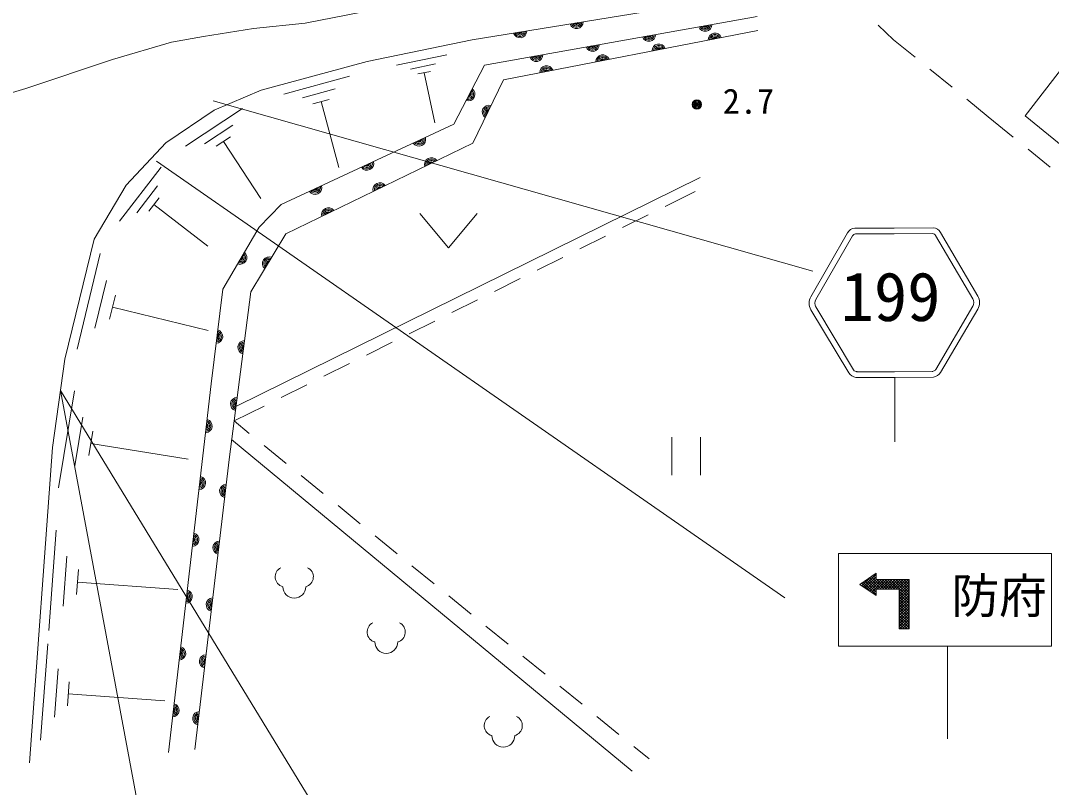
# Model space of a CAD drawing. Units: millimetres, scale not verified. Extents: x 40000 to 680000, y 20000 to 380000.
# Drawn here: x 312054 to 366111, y 240105 to 280310 of the extents above; entities that cross this region are included whole.
import ezdxf
from ezdxf.enums import TextEntityAlignment as Align

# ---------------------------------------------------------------- set-up
doc = ezdxf.new("R2010")
doc.units = ezdxf.units.MM
doc.header["$LTSCALE"] = 1000
doc.linetypes.add('CHAIN', pattern=[18.5, 12, -1.5, 3.5, -1.5])
for name, color, linetype, lineweight in [('M-BGD', 7, 'Continuous', 13), ('M-BMK', 2, 'CHAIN', 13), ('M-STR-HTXT', 7, 'Continuous', 13), ('M-STR-STRC', 7, 'Continuous', 13)]:
    doc.layers.add(name, color=color, linetype=linetype, lineweight=lineweight)
doc.styles.add('ＭＳ ゴシック', font='')
doc.styles.get('ＭＳ ゴシック').set_extended_font_data('MS Gothic')

msp = doc.modelspace()

# ---------------------------------------------------------------- linework, layer by layer
at = {"layer": 'M-BGD'}
for p, q in [((357032, 280079), (357833, 279304)), ((357833, 279304), (358960, 278389)), ((331765, 277966), (334403, 278514)), ((332493, 277773), (333812, 278047)), ((325852, 276461), (329303, 277391)), ((332891, 277512), (333551, 277649)), ((333221, 277580), (333769, 274942)), ((359736, 277759), (360901, 276813)), ((326831, 276262), (328556, 276727)), ((320706, 273729), (323686, 275700)), ((327379, 275947), (328241, 276180)), ((327810, 276063), (328739, 272613)), ((361677, 276183), (362804, 275268)), ((362804, 275268), (364111, 274201)), ((321697, 273849), (323187, 274835)), ((322316, 273723), (323061, 274216)), ((322689, 273970), (324660, 270989)), ((364886, 273569), (366048, 272620)), ((317246, 269796), (319425, 272629)), ((323347, 260085), (347688, 272092)), ((318144, 270232), (319234, 271648)), ((318771, 270314), (319316, 271022)), ((345863, 270567), (347437, 271350)), ((319043, 270668), (321875, 268489)), ((332992, 270190), (334492, 268390)), ((334492, 268390), (335992, 270190)), ((343624, 269454), (344967, 270122)), ((341386, 268341), (342729, 269009)), ((315011, 263079), (316234, 268094)), ((339147, 267227), (340490, 267895)), ((315943, 264180), (316555, 266687)), ((336909, 266114), (338252, 266782)), ((316723, 264654), (317029, 265908)), ((334671, 265000), (336014, 265668)), ((316876, 265281), (321892, 264058)), ((332432, 263887), (333775, 264555)), ((330194, 262774), (331537, 263442)), ((327955, 261660), (329299, 262328)), ((325717, 260547), (327060, 261215)), ((314049, 255804), (314880, 260900)), ((323247, 259318), (324822, 260102)), ((314894, 256974), (315309, 259522)), ((323247, 259318), (324048, 258667)), ((315634, 257507), (315842, 258781)), ((346210, 258477), (346210, 256477)), ((347710, 258477), (347710, 256477)), ((315738, 258144), (320833, 257313)), ((344130, 240950), (323120, 258339)), ((324823, 258035), (325986, 257088)), ((326762, 256457), (327925, 255510)), ((328701, 254879), (329864, 253932)), ((313527, 248334), (313913, 253598)), ((330639, 253300), (331803, 252353)), ((314282, 249602), (314475, 252234)), ((314988, 250212), (315084, 251528)), ((332578, 251722), (333741, 250775)), ((315036, 250870), (320300, 250483)), ((334517, 250143), (335680, 249196)), ((336456, 248565), (337619, 247618)), ((313104, 242572), (313476, 247636)), ((338394, 246987), (339558, 246040)), ((313830, 243791), (314016, 246323)), ((314510, 244378), (314603, 245644)), ((314556, 245011), (319621, 244639)), ((340333, 245408), (341496, 244461)), ((342272, 243830), (343435, 242883)), ((344210, 242251), (345011, 241600))]:
    msp.add_line(p, q, dxfattribs=at)
for points in [[(335736, 279301), (358534, 283010), (374382, 285937)], [(319809, 241933), (322055, 261258), (322653, 266229), (324566, 269485), (325710, 270663), (334774, 274872), (336382, 277983), (350685, 280532)], [(350708, 279793), (337372, 277207), (335765, 273886), (325962, 269123), (324126, 266092), (322986, 257305), (321185, 242084)], [(312517, 241396), (313729, 257920), (314370, 262561), (315903, 268848), (317591, 271689), (319670, 273906), (322207, 275621), (324667, 276660), (330229, 278158), (335736, 279301)]]:
    msp.add_lwpolyline(points, dxfattribs=at)
msp.add_lwpolyline([(371535, 284132), (379745, 277708), (373733, 270100), (374651, 269338), (373248, 267519), (371498, 268888), (371879, 269494), (364744, 275313)], close=True, dxfattribs=at)
for radius in [250, 204, 159, 114, 68.2, 22.7]:
    msp.add_circle((347520, 275912), radius, dxfattribs=at)
for centre, radius, start, end in [((341204, 280245), 354, 198.037, 0.4422), ((341204, 280245), 283, 200.2611, 358.2182), ((341204, 280245), 212, 204.0074, 354.4718), ((341204, 280245), 142, 211.7191, 346.7601), ((341204, 280245), 100, 222.0368, 336.4424), ((347954, 280101), 354, 198.9017, 1.3069), ((347954, 280101), 283, 201.1257, 359.0828), ((347954, 280101), 212, 204.872, 355.3365), ((347954, 280101), 142, 212.5838, 347.6248), ((347954, 280101), 100, 222.9014, 337.3071), ((338243, 279764), 354, 198.037, 0.4422), ((338243, 279764), 283, 200.2611, 358.2182), ((338243, 279764), 212, 204.0074, 354.4718), ((338243, 279764), 142, 211.7191, 346.7601), ((338243, 279764), 100, 222.0368, 336.4424), ((345000, 279574), 354, 198.9017, 1.3069), ((345000, 279574), 283, 201.1257, 359.0828), ((345000, 279574), 212, 204.872, 355.3365), ((345000, 279574), 142, 212.5838, 347.6248), ((345000, 279574), 100, 222.9014, 337.3071), ((348468, 279304), 354, 19.7731, 182.1782), ((348468, 279304), 283, 21.9971, 179.9542), ((348468, 279304), 212, 25.7434, 176.2079), ((342047, 279048), 354, 198.9017, 1.3069), ((342047, 279048), 283, 201.1257, 359.0828), ((342047, 279048), 212, 204.872, 355.3365), ((342047, 279048), 142, 212.5838, 347.6248), ((342047, 279048), 100, 222.9014, 337.3071), ((345523, 278733), 354, 19.7731, 182.1782), ((345523, 278733), 283, 21.9971, 179.9542), ((345523, 278733), 212, 25.7434, 176.2079), ((348468, 279304), 142, 33.4552, 168.4962), ((348468, 279304), 100, 43.7728, 158.1785), ((339094, 278522), 354, 198.9017, 1.3069), ((339094, 278522), 283, 201.1257, 359.0828), ((339094, 278522), 212, 204.872, 355.3365), ((339094, 278522), 142, 212.5838, 347.6248), ((339094, 278522), 100, 222.9014, 337.3071), ((342578, 278161), 354, 19.7731, 182.1782), ((342578, 278161), 283, 21.9971, 179.9542), ((345523, 278733), 142, 33.4552, 168.4962), ((345523, 278733), 100, 43.7728, 158.1785), ((339632, 277590), 354, 19.7731, 182.1782), ((339632, 277590), 283, 21.9971, 179.9542), ((342578, 278161), 212, 25.7434, 176.2079), ((342578, 278161), 142, 33.4552, 168.4962), ((342578, 278161), 100, 43.7728, 158.1785), ((339632, 277590), 212, 25.7434, 176.2079), ((339632, 277590), 142, 33.4552, 168.4962), ((339632, 277590), 100, 43.7728, 158.1785), ((335529, 276452), 354, 251.4721, 53.8773), ((335529, 276452), 283, 253.6962, 51.6533), ((335529, 276452), 212, 257.4425, 47.9069), ((335529, 276452), 142, 265.1542, 40.1952), ((335529, 276452), 100, 275.4719, 29.8775), ((336617, 275523), 354, 72.9842, 235.3894), ((336617, 275523), 283, 75.2083, 233.1654), ((336617, 275523), 212, 78.9546, 229.419), ((336617, 275523), 142, 86.6663, 221.7073), ((336617, 275523), 100, 96.984, 211.3896), ((332940, 274080), 354, 213.7043, 16.1095), ((332940, 274080), 283, 215.9284, 13.8855), ((332940, 274080), 212, 219.6747, 10.1391), ((332940, 274080), 142, 227.3864, 2.4274), ((332940, 274080), 100, 237.7041, 352.1097), ((333586, 272767), 354, 34.7109, 197.1161), ((333586, 272767), 283, 36.935, 194.8921), ((330219, 272816), 354, 213.7043, 16.1095), ((330219, 272816), 283, 215.9284, 13.8855), ((330219, 272816), 212, 219.6747, 10.1391), ((330219, 272816), 142, 227.3864, 2.4274), ((330219, 272816), 100, 237.7041, 352.1097), ((333586, 272767), 212, 40.6813, 191.1457), ((333586, 272767), 142, 48.393, 183.434), ((333586, 272767), 100, 58.7107, 173.1164), ((327498, 271553), 354, 213.7043, 16.1095), ((327498, 271553), 283, 215.9284, 13.8855), ((327498, 271553), 212, 219.6747, 10.1391), ((327498, 271553), 142, 227.3864, 2.4274), ((327498, 271553), 100, 237.7041, 352.1097), ((330887, 271456), 354, 34.7109, 197.1161), ((330887, 271456), 283, 36.935, 194.8921), ((330887, 271456), 212, 40.6813, 191.1457), ((330887, 271456), 142, 48.393, 183.434), ((330887, 271456), 100, 58.7107, 173.1164), ((328189, 270145), 354, 34.7109, 197.1161), ((328189, 270145), 283, 36.935, 194.8921), ((328189, 270145), 212, 40.6813, 191.1457), ((328189, 270145), 142, 48.393, 183.434), ((328189, 270145), 100, 58.7107, 173.1164), ((323563, 267884), 354, 248.3519, 50.757), ((323563, 267884), 283, 250.5759, 48.533), ((323563, 267884), 212, 254.3222, 44.7867), ((323563, 267884), 142, 262.0339, 37.0749), ((323563, 267884), 100, 272.3516, 26.7573), ((325090, 267579), 354, 67.5935, 229.9987), ((325090, 267579), 283, 69.8176, 227.7747), ((325090, 267579), 212, 73.5639, 224.0283), ((325090, 267579), 142, 81.2756, 216.3166), ((325090, 267579), 100, 91.5933, 205.9989), ((322300, 263750), 354, 271.9428, 74.348), ((322300, 263750), 283, 274.1669, 72.124), ((322300, 263750), 212, 277.9132, 68.3776), ((322300, 263750), 142, 285.6249, 60.6659), ((322300, 263750), 100, 295.9426, 50.3483), ((323803, 263179), 354, 91.4038, 253.809), ((323803, 263179), 283, 93.6279, 251.585), ((323803, 263179), 212, 97.3742, 247.8386), ((323803, 263179), 142, 105.0859, 240.1269), ((323803, 263179), 100, 115.4036, 229.8092), ((323417, 260204), 354, 91.4038, 253.809), ((323417, 260204), 283, 93.6279, 251.585), ((323417, 260204), 212, 97.3742, 247.8386), ((323417, 260204), 142, 105.0859, 240.1269), ((323417, 260204), 100, 115.4036, 229.8092), ((321744, 259052), 354, 272.1685, 74.5737), ((321744, 259052), 283, 274.3926, 72.3497), ((321744, 259052), 212, 278.1389, 68.6033), ((321744, 259052), 142, 285.8506, 60.8916), ((321744, 259052), 100, 296.1683, 50.574), ((321398, 256072), 354, 272.1685, 74.5737), ((321398, 256072), 283, 274.3926, 72.3497), ((321398, 256072), 212, 278.1389, 68.6033), ((321398, 256072), 142, 285.8506, 60.8916), ((321398, 256072), 100, 296.1683, 50.574), ((322844, 255647), 354, 92.0508, 254.456), ((322844, 255647), 283, 94.2749, 252.232), ((322844, 255647), 212, 98.0212, 248.4857), ((322844, 255647), 142, 105.733, 240.7739), ((322844, 255647), 100, 116.0506, 230.4563), ((321051, 253092), 354, 272.1685, 74.5737), ((321051, 253092), 283, 274.3926, 72.3497), ((321051, 253092), 212, 278.1389, 68.6033), ((321051, 253092), 142, 285.8506, 60.8916), ((321051, 253092), 100, 296.1683, 50.574), ((322492, 252667), 354, 92.0508, 254.456), ((322492, 252667), 283, 94.2749, 252.232), ((322492, 252667), 212, 98.0212, 248.4857), ((322492, 252667), 142, 105.733, 240.7739), ((322492, 252667), 100, 116.0506, 230.4563), ((325941, 251144), 536, 116.087, 255.3342), ((326870, 251144), 536, 284.6658, 63.913), ((320705, 250112), 354, 272.1685, 74.5737), ((320705, 250112), 283, 274.3926, 72.3497), ((320705, 250112), 212, 278.1389, 68.6033), ((326405, 250625), 600, 180, 0), ((320705, 250112), 142, 285.8506, 60.8916), ((320705, 250112), 100, 296.1683, 50.574), ((322139, 249688), 354, 92.0508, 254.456), ((322139, 249688), 283, 94.2749, 252.232), ((322139, 249688), 212, 98.0212, 248.4857), ((322139, 249688), 142, 105.733, 240.7739), ((322139, 249688), 100, 116.0506, 230.4563), ((330764, 248250), 536, 116.087, 255.3342), ((331692, 248250), 536, 284.6658, 63.913), ((331228, 247732), 600, 180, 0), ((320359, 247132), 354, 272.1685, 74.5737), ((320359, 247132), 283, 274.3926, 72.3497), ((320359, 247132), 212, 278.1389, 68.6033), ((320359, 247132), 142, 285.8506, 60.8916), ((320359, 247132), 100, 296.1683, 50.574), ((321787, 246709), 354, 92.0508, 254.456), ((321787, 246709), 283, 94.2749, 252.232), ((321787, 246709), 212, 98.0212, 248.4857), ((321787, 246709), 142, 105.733, 240.7739), ((321787, 246709), 100, 116.0506, 230.4563), ((320013, 244152), 354, 272.1685, 74.5737), ((320013, 244152), 283, 274.3926, 72.3497), ((320013, 244152), 212, 278.1389, 68.6033), ((320013, 244152), 142, 285.8506, 60.8916), ((320013, 244152), 100, 296.1683, 50.574), ((321435, 243730), 354, 92.0508, 254.456), ((321435, 243730), 283, 94.2749, 252.232), ((321435, 243730), 212, 98.0212, 248.4857), ((321435, 243730), 142, 105.733, 240.7739), ((321435, 243730), 100, 116.0506, 230.4563), ((336901, 243340), 536, 116.087, 255.3342), ((337830, 243340), 536, 284.6658, 63.913), ((337366, 242821), 600, 180, 0)]:
    msp.add_arc(centre, radius, start, end, dxfattribs=at)
at = {"layer": 'M-BMK'}
msp.add_lwpolyline([(269396, 266118), (304981, 274555), (312330, 276748), (316876, 278268), (319962, 279178), (321652, 279484), (324264, 279889), (326982, 280177), (333606, 281484), (365385, 287923)], dxfattribs=at)
at = {"layer": 'M-STR-HTXT'}
msp.add_line((314142, 260908), (322187, 217880), dxfattribs=at)
at = {"layer": 'M-STR-STRC'}
for p, q in [((353606, 267180), (322147, 276112)), ((319172, 272939), (352127, 250036)), ((355422, 269175), (353492, 265833)), ((355682, 269025), (353751, 265683)), ((360040, 269043), (361998, 265717)), ((360298, 269195), (362257, 265869)), ((353500, 265145), (355480, 261838)), ((353758, 265299), (355738, 261992)), ((361995, 265333), (360043, 262010)), ((362254, 265181), (360301, 261858)), ((357893, 261602), (357893, 258217)), ((314142, 260908), (327424, 239148)), ((366109, 252376), (366109, 247516)), ((356914, 251335), (356069, 250749)), ((356169, 250679), (356621, 251132)), ((356914, 250202), (356245, 250871)), ((356252, 250622), (356914, 251283)), ((356914, 250344), (356329, 250929)), ((356336, 250564), (356914, 251142)), ((356914, 250485), (356412, 250987)), ((356419, 250506), (356921, 251007)), ((357050, 250491), (356496, 251045)), ((356503, 250448), (357062, 251007)), ((357192, 250491), (356579, 251103)), ((356586, 250390), (357204, 251007)), ((357333, 250491), (356663, 251161)), ((356670, 250332), (357345, 251007)), ((356914, 251051), (356746, 251219)), ((356914, 251192), (356830, 251277)), ((356914, 251335), (356914, 251007)), ((356914, 251334), (356914, 251335)), ((356914, 251007), (358650, 251007)), ((357475, 250491), (356958, 251007)), ((356970, 250491), (357486, 251007)), ((357616, 250491), (357100, 251007)), ((357111, 250491), (357628, 251007)), ((357757, 250491), (357241, 251007)), ((357253, 250491), (357769, 251007)), ((357899, 250491), (357382, 251007)), ((357394, 250491), (357911, 251007)), ((358040, 250491), (357524, 251007)), ((357536, 250491), (358052, 251007)), ((358650, 250022), (357665, 251007)), ((357677, 250491), (358193, 251007)), ((358650, 250163), (357807, 251007)), ((357819, 250491), (358335, 251007)), ((358650, 250305), (357948, 251007)), ((357960, 250491), (358476, 251007)), ((358650, 250446), (358090, 251007)), ((358101, 250491), (358618, 251007)), ((358134, 250382), (358650, 250898)), ((358650, 250588), (358231, 251007)), ((358650, 250729), (358372, 251007)), ((358650, 250870), (358514, 251007)), ((358650, 251007), (358650, 248425)), ((356069, 250749), (356914, 250163)), ((356122, 250712), (356078, 250755)), ((356085, 250737), (356160, 250812)), ((356583, 250392), (356162, 250813)), ((356753, 250274), (356914, 250435)), ((356837, 250216), (356914, 250293)), ((356914, 250491), (358134, 250491)), ((356914, 250491), (356914, 250163)), ((358134, 250241), (358650, 250757)), ((358134, 250099), (358650, 250615)), ((358134, 250491), (358134, 248425)), ((358134, 249958), (358650, 250474)), ((358650, 249880), (358134, 250397)), ((358134, 249816), (358650, 250333)), ((358650, 249739), (358134, 250255)), ((358134, 249675), (358650, 250191)), ((358650, 249598), (358134, 250114)), ((358134, 249533), (358650, 250050)), ((358650, 249456), (358134, 249972)), ((358134, 249392), (358650, 249908)), ((358650, 249315), (358134, 249831)), ((358134, 249251), (358650, 249767)), ((358650, 249173), (358134, 249690)), ((358134, 249109), (358650, 249625)), ((358650, 249032), (358134, 249548)), ((358134, 248968), (358650, 249484)), ((358650, 248890), (358134, 249407)), ((358134, 248826), (358650, 249343)), ((358650, 248749), (358134, 249265)), ((358134, 248685), (358650, 249201)), ((358650, 248608), (358134, 249124)), ((358134, 248543), (358650, 249060)), ((358650, 248466), (358134, 248983)), ((358550, 248425), (358134, 248841)), ((358409, 248425), (358134, 248700)), ((358157, 248425), (358650, 248918)), ((358299, 248425), (358650, 248777)), ((358267, 248425), (358134, 248558)), ((358650, 248425), (358134, 248425)), ((358440, 248425), (358650, 248636)), ((358582, 248425), (358650, 248494)), ((360655, 247516), (360655, 242656))]:
    msp.add_line(p, q, dxfattribs=at)
for points in [[(359923, 269445), (357859, 269428), (355795, 269428)], [(359890, 269145), (357862, 269128), (355831, 269128)], [(359886, 261919), (357891, 261902), (355895, 261902)], [(359926, 261619), (357893, 261602), (355858, 261602)], [(366109, 247516), (354949, 247516), (354949, 252376), (366109, 252376)]]:
    msp.add_lwpolyline(points, dxfattribs=at)
for centre, radius, start, end in [((355812, 269002), 427, 92.2957, 156.0237), ((359910, 269019), 427, 24.4495, 88.1774), ((355853, 268938), 191, 96.537, 152.9574), ((359870, 268955), 191, 27.5158, 83.9361), ((354118, 265497), 711, 151.8097, 209.6688), ((354118, 265497), 412, 151.8097, 209.6688), ((361633, 265528), 412, 330.8043, 28.6634), ((361633, 265528), 711, 330.8043, 28.6634), ((355971, 262204), 612, 216.7635, 259.347), ((355906, 262106), 203, 214.0004, 273.155), ((359873, 262122), 203, 267.3181, 326.4727), ((359808, 262220), 612, 281.1261, 323.7096)]:
    msp.add_arc(centre, radius, start, end, dxfattribs=at)

# ---------------------------------------------------------------- texts
at = {"layer": 'M-BGD', "style": 'ＭＳ ゴシック'}
msp.add_text('2.7', height=1320, dxfattribs=at).set_placement((348876, 275031), align=Align.BOTTOM_LEFT)
at = {"layer": 'M-STR-STRC', "style": 'ＭＳ ゴシック'}
msp.add_text('199', height=2566, dxfattribs=at).set_placement((355059, 263788), align=Align.BOTTOM_LEFT)
msp.add_text('防府', height=1833, dxfattribs=at).set_placement((363372, 248686), align=Align.BOTTOM_CENTER)

doc.saveas('drawing.dxf')
